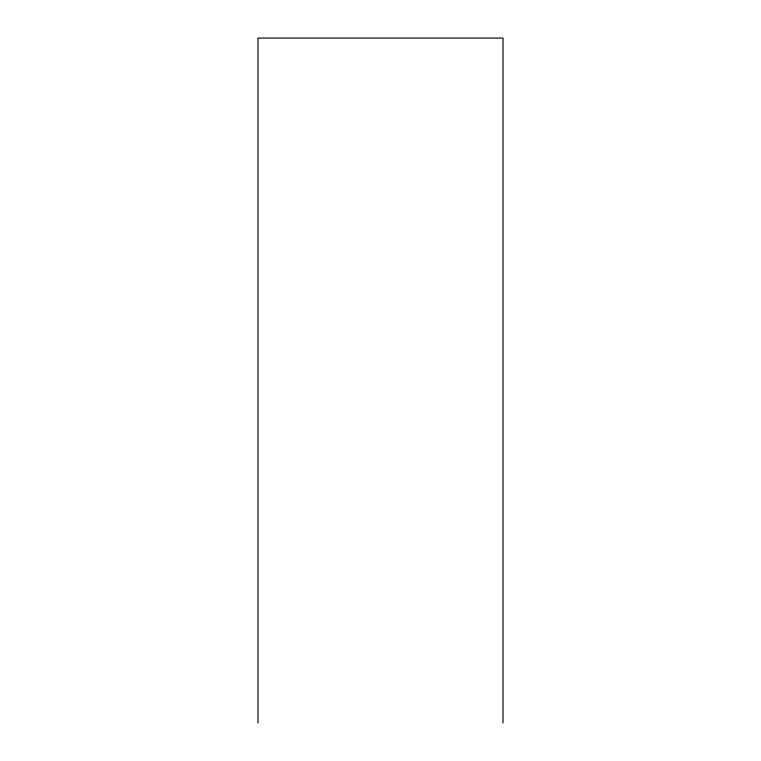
<?xml version="1.0" encoding="UTF-8"?>
<svg xmlns="http://www.w3.org/2000/svg" width="761" height="761" viewBox="0 0 761 761"><rect width="100%" height="100%" fill="white"/><g stroke="black" fill="none" stroke-linecap="round" stroke-linejoin="round"><path stroke-width="1.14" d="M503.021 722.95L503.021 38.05L257.979 38.05L257.979 722.95"/></g></svg>
